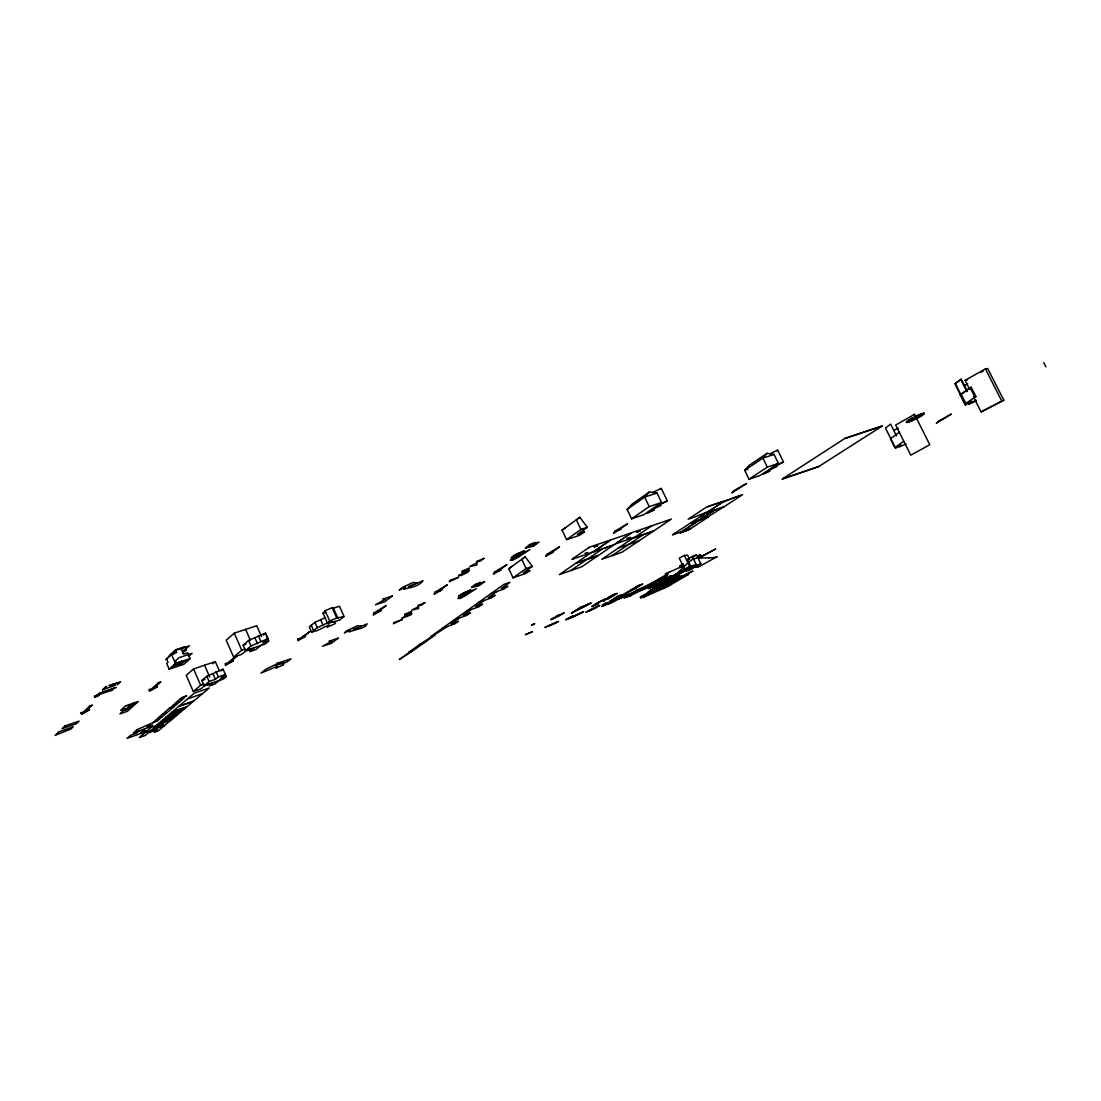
<?xml version="1.0" encoding="UTF-8"?>
<svg xmlns="http://www.w3.org/2000/svg" width="1101" height="1101" viewBox="0 0 1101 1101"><rect width="100%" height="100%" fill="white"/><g stroke="black" fill="none" stroke-linecap="round" stroke-linejoin="round"><path stroke-width="1.5" d="M470.567 590.673L470.622 589.668L460.769 594.265L458.58 596.384L466.081 595.214L476.416 588.567L458.58 596.384M636.805 586.503L635.153 588.581M914.78 419.412L914.945 418.256L912.041 420.665M915.192 416.55L915.027 417.719L912.399 417.995M915.454 419.082L915.619 417.926L918.22 417.651M915.867 416.219L915.702 417.389L918.647 414.953M523.87 551.794L524.117 550.61L513.768 555.427L511.277 557.794L518.695 556.886L529.898 549.66L511.277 557.794M700.718 554.684L699.135 556.611A13.652 1.459 -25.4 0 1 697.511 557.78M660.283 489.326L661.288 488.362L667.289 500.914L659.485 504.588L667.289 500.872M783.485 461.98L776.095 465.627L783.472 461.938L777.65 450.061L770.232 453.736L771.292 453.64M655.714 589.503L663.394 585.099M627.432 595.366L618.611 599.109A9.386 0.977 -25.2 0 0 611.537 602.811L601.628 606.486L605.756 604.201A20.465 2.174 -25.1 0 0 607.105 603.499M651.379 584.892L653.031 583.668A25.089 2.587 -25.3 0 1 654.847 582.594L657.38 581.135M660.049 578.383L659.017 579.511M666.793 585.154L668.39 584.012A24.126 2.395 -25.4 0 1 670.165 582.98L672.037 581.906M177.302 662.664L178.169 664.66L182.202 662.816L181.335 660.834M657.022 581.204L659.664 579.8A100.081 10.914 -25.1 0 0 667.935 574.75L662.719 576.663L655.123 581.906A7.803 0.812 -25.3 0 1 653.416 582.842L652.783 583.172A14.588 1.514 -25.3 0 0 648.544 585.278A16.226 1.679 -25.3 0 0 646.356 586.448L646.287 586.489M323.061 613.202L325.112 610.697L332.144 607.724L333.41 608.179L339.452 606.279L344.062 616.519L339.507 620.152L327.671 623.469L323.061 613.202L326.034 612.39M327.671 623.469L329.736 621.019L336.768 618.019L344.062 616.519M701.268 517.14L703.979 515.929L701.351 517.222M767.039 453.337L762.897 458.099L744.689 470.333L749.024 479.238L760.075 475.508L778.421 463.397L774.017 454.424L767.039 453.337L748.831 465.599L744.689 470.333L747.854 469.274M714.205 504.437L715.953 503.914M652.494 583.819L651.338 584.191L652.48 583.736M732.523 498.12L734.188 497.666M649.37 491.954L644.649 497.088L627.102 509.433L631.589 518.832L643.837 514.704L661.536 502.496L657.008 493.014L649.37 491.954L631.809 504.341L627.102 509.433M683.17 571.474L684.285 570.882L676.771 574.516A24.883 2.532 -25.4 0 0 674.941 575.589L656.595 584.48M102.586 689.721L105.737 686.694M96.805 695.323L94.81 697.236L97.507 696.231M98.085 694.098L113.953 688.221M94.934 697.387L97.562 694.869M102.737 690.176L103.755 689.198M104.113 688.841L106.687 686.377M98.085 696.135L99.806 694.497M180.77 664.398L182.518 663.655L180.853 664.509M117.463 684.739L120.656 681.712L116.926 682.964M111.476 690.575L114.697 687.519M182.505 653.223L186.303 649.783L184.954 646.714L175.568 649.796L169.32 655.563L173.986 654.022M175.568 649.796L176.752 652.508L171.426 654.269L166.526 658.783L168.013 662.21L166.678 663.435L169.182 669.215L183.812 664.302L190.156 658.618L187.638 652.838L183.564 654.187L182.229 651.118L186.303 649.783M165.742 659.774L176.229 650.113L189.386 645.778L183.495 651.159M655.425 588.471L655.522 588.278A8.946 0.908 -25.3 0 0 648.599 591.884L657.462 587.962M181.183 650.168L184.954 646.714M673.33 576.401L671.431 577.144L672.243 576.635M175.431 660.917L178.94 657.724L192.111 653.347L188.56 656.554M678.643 573.387L674.431 575.644M169.182 669.215L175.458 663.531L190.156 658.618M177.371 664.082L172.444 667.234L177.371 664.082L176.504 662.086L175.004 662.582M471.545 587.507L474.545 584.851L480.16 582.346L480.339 583.076L471.545 587.507L479.541 585.415L484.619 581.727L480.339 583.076M219.168 670.399L215.314 661.591L193.556 668.94L186.248 675.367L193.281 691.511L200.905 688.868L204.483 685.84L212.713 682.992L209.107 686.033L214.874 684.038L219.883 679.826M261.488 636.474L256.726 625.726L234.238 633.158L226.2 640.231L233.632 657.118L241.504 654.448L245.454 651.104L253.946 648.228L249.982 651.572L248.633 648.53M525.411 548.105L528.797 545.133L534.673 542.518L534.714 543.399L525.411 548.105L533.49 546.124L539.077 542.064L534.714 543.399M672.119 578.218L667.027 580.034A44.687 33.636 56.1 0 0 674.005 576.277L685.937 564.882A98.732 66.198 66.9 0 1 693.093 559.005A46.049 34.324 58.6 0 1 701.475 557.987M212.823 663.738L215.314 661.591M604.6 603.94L603.926 604.421L606.197 603.004M139.18 730.954L136.744 733.046L130.744 735.179L127.042 738.372L143.901 732.399L146.061 730.555L140.515 732.509L144.561 729.055M155.2 720.357L162.301 716.682L166.788 712.856L161.998 714.535L157.539 718.361M169.306 708.26L179.298 702.163M172.444 705.576L179.559 701.943L184.252 697.938M174.715 703.635L179.394 699.617L186.771 695.791L181.899 697.484L179.656 699.396M201.827 680.514L206.809 676.248L223.063 669.215L226.379 676.496L223.2 679.152L204.112 685.744L201.827 680.514L205.006 679.427M268.74 641.03L265.245 643.961L245.523 650.622L243.115 645.145L248.592 640.438L265.602 633.103L268.038 638.608L262.754 643.053L268.74 641.03L266.318 635.58M159.714 718.884L156.92 721.279L152.172 722.944L162.053 716.889M173.875 706.801L167.035 712.636L162.246 714.315L169.059 708.48L174.137 706.581L177.027 704.103M145.36 732.385L151.305 727.321L170.82 720.302L173.697 717.88M193.281 691.511L200.657 685.221L203.795 684.134M233.632 657.118L241.752 650.182L245 649.095M156.273 725.435L159.108 723.027L173.944 717.673L176.931 715.168L162.301 720.315L159.356 722.82M169.705 714.026L171.949 712.113L186.702 706.938L184.431 708.851L169.458 714.232L166.457 716.792L181.142 711.618L184.17 709.072M187.652 698.777L194.23 693.203L209.259 687.987L202.612 693.575L187.404 698.997L178.775 706.319L193.625 701.131L202.35 693.795M151.236 730.293L154.388 727.637L163.54 724.389L160.374 727.059M221.095 670.881L223.063 669.215M263.428 634.96L265.602 633.103M204.112 685.744L209.107 681.505L215.411 679.345L218.301 676.895L225.375 674.459L220.572 678.491L226.379 676.496M245.523 650.622L251.028 645.957L268.038 638.608M164.269 725.793L158.31 730.803L154.195 732.261L157.319 729.633L148.208 732.881L145.112 735.496L139.263 737.574L145.126 732.592L164.517 725.587L170.572 720.494M261.845 644.594L255.941 649.549L249.982 651.572M650.443 584.631C648.544 585.347 651.792 584.411 650.622 584.851M325.112 617.785L314.914 622.354L309.271 626.854L311.638 632.125L317.033 630.68L328.91 624.969L327.176 627.157L335.021 623.73L335.544 622.106L330.355 621.473M911.422 420.926L914.325 418.518L908.655 421.972M919.266 414.692L916.321 417.128L922.046 413.646M677.28 573.525L679.152 572.08A46.201 34.585 58.8 0 1 681.959 570.483M311.638 632.125L317.294 627.666L328.924 622.285M672.037 576.883L672.697 576.635L671.968 577.007M627.198 595.586L628.478 595.173M676.716 573.938L672.56 576.759M673.716 575.864L674.583 575.823M664.275 586.778L656.375 589.998A8.946 0.895 -25.3 0 0 649.425 593.618L640.149 597.059L644.126 594.884A19.488 1.982 -25.2 0 0 645.434 594.21L645.613 594.127M680.858 571.57L679.083 572.809M582.856 529.127L584.232 532.058L577.337 534.37L587.273 527.296L579.855 517.236L576.374 519.837L580.901 529.43L566.575 539.655L562.116 530.159L565.57 527.572M508.8 568.763L525.232 556.789L532.333 566.396L523.264 572.85L529.994 570.524L525.948 573.401L513.038 577.86L508.8 568.763L512.213 566.217M525.232 556.789L521.819 559.349L526.099 568.543L513.038 577.86M581.452 612.541L573.249 616.381L576.084 615.363M961.242 379.212L955.42 383.533L965.591 404.934L954.856 383.754L961.242 379.212L967.421 391.378M899.228 432.294L890.434 438.735L894.865 447.625L903.701 441.253M697.497 557.574L699.782 554.422M679.592 572.245L677.542 573.566A7.858 0.812 -25.4 0 1 674.775 575.08A14.382 1.473 -25.4 0 0 671.61 576.635L671.569 576.649M960.196 394.805L971.165 387.194L975.899 396.539L964.889 404.067L960.196 394.805L971.165 387.194M562.116 530.159L579.855 517.236M674.239 576.043L673.344 576.91L678.037 575.548M900.852 444.584L895.608 448.355L885.465 428.041L890.64 424.16L896.475 435.831M776.893 450.887L777.664 450.089M430.931 636.433L442.175 628.41L454.947 623.772L458.511 621.239L450.997 623.909L458.966 618.239L453.97 620.001L442.478 628.203M466.315 611.193L478.329 602.619L483.903 600.664L475.577 606.596L482.665 604.105L478.949 606.747L466.012 611.413L454.259 619.794L466.81 615.349L470.457 612.775L463.149 615.349L471.297 609.541M491.239 593.411L503.818 584.438L509.983 582.305L501.258 588.498L507.919 586.186L504.024 588.952L490.922 593.632L478.646 602.398L491.349 597.953L495.161 595.242L488.28 597.65L496.799 591.581M435.088 635.057L424.05 642.915L419.646 644.498L446.896 626.73M965.591 404.934L971.495 400.736M584.232 532.058L579.8 535.21L566.575 539.655M671.541 576.965L672.477 576.497L668.238 578.548A19.942 2.037 -25.4 0 0 666.917 579.305L662.527 581.755M573.827 558.235L573.153 558.702L574.116 558.372M588.76 547.871L589.462 547.39M631.589 518.832L649.205 506.625L661.536 502.496M584.934 553.349L587.879 552.468M590.934 552.853L576.181 563.024L587.301 559.143M593.315 551.491L591.691 552.289M608.371 541.128L609.073 540.646M592.861 552.083L610.436 539.985L589.228 547.266L571.804 559.363L595.421 551.312M597.65 550.528L599.894 549.757M602.591 548.835L570.373 570.745L559.336 574.612L575.713 563.34L586.833 559.473M607.036 547.293L604.683 548.147M609.252 546.523L611.468 545.766M613.67 544.995L598.779 555.152L587.769 558.991M618.817 547.761L632.8 538.293L642.874 534.811M638.883 540.894L622.051 552.207L612.184 555.661M749.024 479.238L767.301 467.113L778.421 463.397M707.778 506.735L709.416 506.171M711.053 505.607L712.691 505.042M531.659 625.217L534.742 623.606L531.755 625.175M717.591 503.363L719.214 502.799M720.838 502.249L722.462 501.684M691.318 522.989L692.969 522.48M726.137 500.432L727.747 499.868M695.034 521.695L696.685 521.186M729.371 499.317L730.981 498.767M680.101 532.939L689.364 529.512M680.308 532.815L689.694 529.292L708.549 516.878L699.837 519.906L681.657 531.921M681.051 532.32L686.749 530.2M701.02 519.617L702.658 519.108M701.777 519.121L700.387 519.534L714.411 510.327L723.151 507.3L707.31 517.195M735.798 497.115L737.395 496.565M703.622 518.475L705.466 517.842M704.709 518.337L706.333 517.828M738.991 496.014L740.601 495.464M723.976 506.845L742.625 494.624L735.179 497.184M558.551 616.133L559.9 615.39A20.575 2.285 -25 0 0 564.263 612.775C544.169 622.024 550.142 620.758 558.551 616.133M559.239 614.661L556.335 616.161M568.446 618.762L572.768 616.037A9.551 1.018 -25 0 0 565.597 619.808L572.878 617.124M583.502 611.784L573.07 617M647.237 593.288L664.481 585.347M819.02 466.356L882.479 425.867L844.949 438.377L782.027 479.128L819.048 466.452L782.811 478.742M607.945 602.371L602.756 605.096L603.582 604.628M640.19 584.92L634.259 588.512A36.388 3.922 -25.2 0 1 631.713 589.943L629.662 591.058M629.056 594.967L632.07 593.04L630.254 593.7A85.19 9.18 -25.4 0 1 628.932 594.168M637.383 589.751L624.143 598.16L630.956 595.627M700.759 563.657L691.676 568.24L687.478 559.473L692.295 556.418L696.534 554.876L700.759 563.657L688.607 570.607L685.441 571.02L679.262 558.097L684.368 555.441L687.533 555.11L689.584 559.404M692.226 557.601L696.534 554.876M656.967 580.97L656.581 581.218A9.317 0.977 -25.3 0 1 655.26 581.989L656.815 581.3M663.311 586.296L665.279 585.649M619.409 598.683L620.771 597.898M663.504 577.832L666.422 576.332L663.765 577.722M664.302 579.484C655.687 583.833 655.191 583.282 671.197 575.603A19.047 1.996 -25.3 0 1 666.903 578.108L655.398 585.223A6.936 0.716 -25.3 0 0 656.719 584.7L652.673 586.448M652.604 588.113L666.449 580.571L656.54 585.663L659.059 585.333A11.437 1.17 -25.3 0 1 652.521 588.168M659.031 587.15L663.284 584.521L661.522 585.168M660.366 588.939A12.042 1.197 -25.3 0 0 647.003 595.531L640.562 597.939L653.443 589.861A11.437 1.156 -25.3 0 0 659.884 587.081L665.568 584.397L655.687 589.159M665.1 585.622L667.082 584.383M628.286 594.402L617.124 598.751M666.05 586.145L669.009 584.301L667.316 584.92A81.116 8.368 -25.5 0 1 666.077 585.36L665.472 585.581M716.93 556.776L698.832 566.822A33.415 22.378 70.6 0 1 696.754 567.18L695.295 567.29M640.975 589.792L641.69 589.338M681.822 566.409L683.528 565.377L679.812 567.469M603.692 604.559L602.976 604.972M663.421 581.383L666.587 579.498M642.929 588.595L639.227 590.618M642.062 588.939L644.911 587.411A20.107 2.078 -25.3 0 1 646.232 586.654L646.562 586.475M678.477 573.181L677.349 573.827M613.684 595.545L617.234 593.343L611.812 595.338A20.19 2.202 -25.1 0 1 607.394 597.953L611.482 596.453L606.734 599.495L608.784 598.38A36.732 4.005 -25.1 0 0 611.33 596.935L613.684 595.545A51.871 5.601 -25 0 0 613.711 594.65M643.177 588.278L650.663 584.438M659.114 578.865L656.746 580.241A36.072 3.84 -25.3 0 1 654.2 581.672L650.746 583.544M525.59 634.561L532.485 631.671L525.397 634.685M610.615 596.756L611.509 596.233A32.438 3.537 -25.1 0 0 614.675 594.292M549.564 625.698L556.363 622.849M679.317 573.057L681.602 571.722A99.173 10.68 -25.2 0 0 689.928 566.685M672.794 581.479L674.83 580.296A96.035 10.074 -25.2 0 0 682.854 575.451L672.078 580.722A34.64 3.564 -25.3 0 1 669.614 582.099L666.215 583.929M666.628 579.319L666.972 579.126A18.566 1.899 -25.4 0 1 668.362 578.342L668.679 578.176M969.664 389.382L965.095 380.368L985.395 368.876L987.68 368.532L1003.809 400.172L981.087 411.884L973.477 396.883M980.44 372.633L983.331 370.996M650.374 584.659L649.425 585.182L650.209 585.016M654.586 587.59L655.632 587.053M670.66 583.158L674.28 581.108A60.624 6.262 -25.2 0 0 680.624 577.309L688.662 574.337L666.504 587.246M981.087 411.884L1003.809 400.172M518.695 556.886L512.46 560.313L510.231 560.189L516.975 556.693M715.251 549.138L713.049 550.335M466.081 595.214L460.204 598.421L457.906 598.435L464.264 595.146M906.88 422.385L913.858 418.669M916.775 416.976L923.808 413.233M712.567 550.596L709.195 552.427M715.705 549.014L699.107 557.78M556.253 622.285L544.857 627.487L558.524 621.446L556.528 622.175M579.732 613.601L578.548 614.22M708.727 552.674L705.424 554.45M690.781 567.442L692.157 566.698M649.92 584.562L650.278 584.37A50.054 5.354 -25.2 0 0 654.902 581.851L658.632 579.732A63.142 6.799 -25.2 0 0 665.169 575.768M690.905 567.497L665.045 580.778M661.274 585.264L650.815 590.04L659.733 586.75M178.169 664.66L182.202 662.816M582.539 607.325L574.777 610.972M671.94 576.58L672.284 576.263A49.614 5.257 -25.3 0 0 676.895 573.759L680.638 571.639A62.592 6.661 -25.3 0 0 687.203 567.676L695.46 564.648L672.532 578.08M688.221 568.804L689.57 568.088M704.901 554.725L703.718 555.358M664.687 584.191L665.376 583.819A48.072 4.982 -25.3 0 0 669.835 581.397L673.454 579.36A60.624 6.317 -25.2 0 0 679.785 575.548L675.106 577.282A30.594 3.165 -25.3 0 1 671.982 579.154L660.187 586.076L657.545 586.461A6.936 0.702 -25.3 0 1 656.224 586.984L648.159 592.049A29.245 3 -25.3 0 0 650.374 591.196L652.494 590.342M686.129 569.919L685.593 570.208A49.462 4.982 -25.3 0 0 676.964 574.034M605.11 600.362L603.376 600.967L604.201 600.843M701.805 556.363L697.511 558.207M620.978 597.788L622.354 597.086M608.426 602.825L618.156 598.132M665.376 582.181L663.669 582.801L664.44 582.663M662.362 587.59L663.077 587.218M609.858 602.137L607.862 603.114M630.584 594.609L650.306 586.269M660.462 586.406L661.178 586.035M637.3 589.806A11.905 1.252 -25.3 0 0 644.099 586.861L649.769 584.039M651.916 586.778L652.246 586.737A20.203 2.106 -25.3 0 1 649.452 587.948M666.105 579.525L666.848 579.14M647.347 595.393L666.105 587.384M629.8 595.09L629.607 595.187A20.286 2.133 -25.2 0 1 628.258 595.875L626.263 596.811M656.444 584.562L671.142 577.392A30.594 3.193 -25.3 0 0 674.266 575.52L664.605 579.484M645.984 593.934L646.163 593.838A12.042 1.211 -25.3 0 1 659.54 587.205L655.714 588.691M660.586 588.526L658.77 589.448M685.441 571.02L691.676 568.24M646.438 595.861L646.259 595.958A18.208 1.83 -25.2 0 1 644.773 596.714L643.08 597.499L648.984 593.797A29.245 2.959 -25.3 0 0 651.2 592.944L658.288 589.696M619.863 596.825L612.156 600.362A30.704 3.289 -25.2 0 1 609.789 601.27L618.033 595.999A7.28 0.771 -25.2 0 0 619.436 595.448L622.368 595.008L634.493 587.796A32.149 3.468 -25.2 0 0 637.685 585.842L642.709 583.998A63.72 6.936 -25.1 0 1 636.199 587.975L632.456 590.108A50.508 5.477 -25.2 0 1 627.845 592.627M627.157 592.999L626.235 593.48A16.46 1.72 -25.2 0 0 623.909 594.719M642.062 588.677L634.699 592.049A30.443 3.22 -25.3 0 1 632.373 592.93M663.848 580.681L656.802 583.888A30.181 3.152 -25.4 0 1 654.517 584.755M650.636 585.016L649.879 585.402M633.02 593.522L651.544 584.672M648.613 586.035L647.883 586.393M670.798 577.819L670.069 578.19M683.253 563.767L679.716 566.01L680.886 565.818M650.842 584.425L654.985 582.14A26.988 2.78 -25.3 0 1 656.058 581.645L656.802 581.424M668.018 579.209L667.302 579.553M906.384 422.22L913.637 418.6M917.009 417.059L924.276 413.412M684.106 565.501L665.018 574.116M620.716 597.141L616.973 598.944M578.19 614.399L577.475 614.743M616.092 599.357L614.358 600.183M660.339 588.952L666.504 586.627M621.666 595.118L621.57 595.159A12.015 1.28 -25.2 0 1 614.675 598.146M595.985 607.876L585.773 612.349A12.744 1.349 -25.1 0 1 599.756 605.412L595.971 607.463A9.469 0.991 -25.1 0 0 588.787 611.234M611.275 601.49L610.546 601.82M964.655 385.226L967.696 383.836M893.971 430.202L898.347 428.206M975.995 400.172L968.495 404.384L976.092 400.915M898.884 447.185L906.178 443.868M631.286 594.292L627.35 596.123M669.532 572.162L668.046 572.795M629.043 595.269L628.052 595.696M650.87 587.232L651.641 586.902A18.772 1.954 -25.3 0 1 650.14 587.81L648.406 588.622L656.279 583.571L651.462 584.975M907.004 421.408L913.913 418.366L908.889 420.045M923.629 414.237L916.734 417.279L921.716 415.614M656.774 586.544L660.696 585.016L654.352 587.728M667.743 572.919L665.651 573.745M975.899 396.539L974.839 396.966L970.091 387.621M964.889 404.067L965.949 403.64L961.256 394.378M579.993 613.505L581.961 612.775M664.33 586.778L665.403 586.379M646.246 593.783L651.586 591.788M667.688 586.2L671.431 583.929L666.848 585.278M672.05 577.364L677.032 575.534L671.252 578.975A34.64 3.592 -25.3 0 1 668.789 580.351L666.807 581.424L671.5 578.493L667.743 579.869M663.504 585.058L664.687 584.617M654.228 584.865L652.453 585.512A84.474 9.001 -25.5 0 1 651.145 585.98L650.732 586.117M604.614 603.981L605.908 603.513M581.576 612.486L582.897 612.005M666.325 584.672L664.88 585.195M651.09 586.434L644.746 588.815A12.524 1.294 -25.2 0 0 630.887 595.655M628.795 594.664L627.405 595.228M570.841 570.579L581.782 566.754L598.311 555.468L587.301 559.308M682.056 531.659L690.795 528.494M695.708 516.617L688.111 519.245L706.567 507.01L716.476 503.68M696.176 516.383L709.223 511.057M706.402 512.915L724.362 506.515M627.598 535.499L628.974 534.563M720.632 503.542L715.898 506.529M626.221 536.435L624.859 537.371M718.76 504.643L723.508 501.643M717.756 505.442L713.049 508.401M623.496 538.293L622.134 539.229M714.907 507.313L710.2 510.272M620.771 540.151L619.409 541.086M712.058 509.199L707.379 512.144M618.06 542.009L616.711 542.931M615.61 543.839L634.424 537.329M526.099 568.543L532.333 566.396M651.131 526.017L632.194 532.512L613.959 544.734L593.659 551.752L610.959 539.848L631.396 532.843L630.35 533.613M716.944 503.446L724.527 500.845M734.697 497.418L721.637 502.744M580.901 529.43L587.273 527.296M103.535 689.405L115.674 685.207M909.371 419.742L914.394 418.063L911.766 418.339M921.234 415.917L916.252 417.582L918.853 417.307M98.76 693.451L116.389 687.533M243.115 645.145L246.142 644.126M94.218 696.19L111.765 690.299M844.962 438.501L881.667 426.266M109.371 685.483L115.674 683.377M109.095 685.689L117.105 683.019M657.008 493.014L644.649 497.088L649.205 506.625M774.017 454.424L762.897 458.099L767.301 467.113M654.586 492.023L653.485 492.078L661.288 488.404M965.095 380.368L967.407 380.01M687.478 559.473L688.469 559.363M701.461 557.89L708.7 557.946M1043.776 362.628L1045.95 366.867M985.395 368.876L1001.566 400.599M960.691 379.446L966.857 391.612M692.295 556.418L696.52 565.212M684.368 555.441L690.561 568.377M333.41 608.179L338.021 618.445M332.144 607.724L336.768 618.019M325.112 610.697L329.736 621.019M320.818 620.235L323.199 625.519M314.914 622.354L317.294 627.666M311.225 625.244L313.592 630.529M258.295 635.552L260.731 641.057M255.102 638.263L257.538 643.755M245.619 629.4L250.381 640.19M248.592 640.438L251.028 645.957M234.238 633.158L241.752 650.182M216.002 671.624L218.301 676.895M213.112 674.087L215.411 679.345M204.552 665.224L209.713 677.019M206.809 676.248L209.107 681.505M193.556 668.94L200.657 685.221M178.871 662.155L179.738 664.137M171.426 654.269L175.458 663.531M173.862 664.481L174.729 666.477M670.674 583.158A48.072 4.941 -25.3 0 1 666.201 585.567M672.023 577.378A19.047 1.968 -25.3 0 1 667.743 579.869M588.264 603.981A20.382 2.243 -25 0 1 583.874 606.582M596.37 603.94A7.349 0.798 -25.1 0 1 594.939 604.504M608.509 603.94A12.634 1.321 -25.2 0 1 622.478 597.017M658.838 579.663A13.886 1.459 -25.3 0 1 657.091 580.901M716.999 556.941A45.196 33.209 56.3 0 1 708.672 557.849M697.401 558.138A49.05 5.078 -25.4 0 1 703.69 555.386M692.777 571.116L684.148 575.245L692.777 571.158M297.958 638.869L297.848 640.796L305.72 636.227L302.527 637.52L310.234 631.272L300.284 638.291L297.958 638.869M476.829 562.9L476.692 565.143L469.769 566.492L476.829 562.9M283.714 663.504L283.425 664.88L275.979 668.142L277.411 666.243L260.937 673.11L266.015 669.105L278.347 663.27L283.714 663.504M405.058 614.179L404.769 615.445L411.306 612.596L411.623 611.316L405.058 614.179M762.649 474.325L770.012 470.815L762.676 474.27M646.562 513.41L654.255 509.791L646.562 513.41M769.31 469.921L776.714 466.397L769.31 469.921M652.989 508.979L660.724 505.331L652.989 508.979M373.803 613.078L373.267 615.087L381.139 610.587L378.07 611.826L386.162 605.55L373.803 613.078M479.472 584.7L477.628 585.622L479.472 584.7M462.42 570.992L461.883 572.506L468.737 569.534L469.301 568.006L462.42 570.992M393.91 622.602L393.47 623.772L402.36 619.464L393.91 622.602M434.895 592.297L434.042 594.375L441.886 589.916L438.927 591.127L447.309 584.837L434.895 592.297M533.572 545.284L531.604 546.247L533.572 545.284M449.992 580.378L449.346 581.755L458.759 577.185L449.992 580.378M494.528 572.025L493.372 574.158L501.189 569.754L498.326 570.924L506.969 564.634L494.528 572.025M465.929 592.159L463.796 593.329L465.929 592.159M128.569 705.741L128.033 706.649L131.845 704.915L128.569 705.741M349.953 630.033L348.783 631.933L362.298 627.859L365.546 626.166L367.17 623.813L353.187 629.744L361.197 626.029L357.385 625.753L347.09 630.612L344.379 632.91L349.953 630.033M547.114 554.147L545.711 556.322L553.5 551.973L550.734 553.101L559.569 546.812L547.114 554.147M411.719 613.505L410.769 614.977L401.824 618.156L411.719 613.505M519.135 553.266L516.864 554.519L519.135 553.266M476.238 585.663L474.779 586.338L476.238 585.663M405.113 587.067L403.627 589.255C410.191 587.425 418.738 586.723 422.977 580.736L408.306 586.929L416.77 583.007L413.123 582.429L402.237 587.562L399.181 590.136L405.113 587.067M468.957 570.648L467.746 572.369L461.305 575.396L458.511 575.575L468.957 570.648M530.283 546.206L528.741 546.908L530.283 546.206M615.129 531.012L613.422 533.256L621.157 528.962L618.501 530.049L627.584 523.773L615.129 531.012M277.204 663.297L275.47 665.431L287.003 662.031L291.077 658.783L277.204 663.297M734.119 490.551L731.931 492.876L746.533 483.477L734.119 490.551M478.921 584.218L477.683 584.81L478.921 584.218M533.118 544.665L531.824 545.284L533.118 544.665M64.794 726.013L61.986 728.711L76.23 723.811L79.093 721.114L64.794 726.013M58.766 731.848L55.05 735.427L70.904 729.013L73.134 726.908L58.766 731.848M130.634 706.278L132.326 705.686L130.634 706.278M89.787 705.947L83.401 712.044L80.538 712.801L81.763 714.425L89.621 709.705L86.029 711.15L92.443 705.053L89.787 705.947M462.929 596.247L461.388 596.907L462.929 596.247M125.61 705.851L120.615 710.406L133.207 706.071L138.272 701.516L125.61 705.851M124.908 709.388L119.954 713.875L127.386 711.301L132.381 706.814L124.908 709.388M515.474 557.918L513.878 558.606L515.474 557.918M126.078 709.388L125.129 710.241L130.524 707.847L126.078 709.388M131.927 704.09L130.964 704.957L136.4 702.562L131.927 704.09M158.379 682.716L151.553 688.868L148.869 689.57L149.64 691.29L157.512 686.625L154.057 688.015L160.897 681.863L158.379 682.716M182.408 661.852L181.335 662.83L187.046 660.311L182.408 661.852M470.471 591.402L467.471 592.778L470.471 591.402M137.157 729.633L133.4 732.881L150.355 726.88L152.557 725.008L146.983 726.977L151.085 723.453L137.157 729.633M523.649 552.661L520.498 554.092L523.649 552.661M234.926 656.788L227.632 662.995L225.141 663.628L225.444 665.458L233.329 660.848L230.013 662.183L237.307 655.976L234.926 656.788M166.21 716.999L162.549 720.109L177.178 714.948L180.881 711.838L166.21 716.999M178.527 706.539L172.21 711.907L186.964 706.732L193.363 701.351L178.527 706.539M939.194 420.816L936.318 423.224L951.388 414.072L939.194 420.816M482.541 582.718L480.793 583.461L482.541 582.718M536.889 543.11L535.072 543.88L536.889 543.11M477.311 583.957L475.77 584.59L477.311 583.957M531.632 544.252L530.035 544.899L531.632 544.252M465.351 593.783L463.934 594.306L465.351 593.783M518.282 555.152L516.809 555.675L518.282 555.152M392.231 596.013L384.744 601.738L375.441 604.779L385.543 599.15L382.776 599.123L392.231 596.013M338.213 638.14L331.484 643.287L322.469 646.315L331.896 641.112L329.075 641.25L338.213 638.14M466.948 593.976L466.053 594.306L466.948 593.976M519.768 555.482L518.846 555.812L519.768 555.482M424.945 602.55L421.422 605.192L417.885 605.701L424.945 602.55M483.903 558.358L479.981 561.304L476.458 561.661L483.903 558.358M419.357 644.691L408.581 652.384L412.724 650.897L423.527 643.204L419.357 644.691M409.902 652.012L399.333 659.54L412.201 651.173L409.902 652.012M594.279 546.894L597.637 545.738L594.279 546.894M627.185 538.582L630.419 537.467L627.185 538.582M636.667 532.127L639.929 531.012L636.667 532.127M618.473 547.995L601.779 559.294L611.743 555.812L643.328 534.646L653.306 531.205L639.213 540.674L618.473 547.995M651.778 525.796L634.355 537.591L653.801 530.875L671.349 519.08L651.778 525.796M674.913 533.228L672.477 534.907L681.216 531.852L698.901 520.222L690.121 523.278L674.913 533.228M704.544 513.768L691.194 522.576L699.919 519.631L713.943 510.424L704.544 513.768M580.365 607.339L571.391 613.174A7.418 0.812 -25 0 0 572.837 612.596L572.135 612.72L588.058 604.848A32.755 3.62 -25 0 0 591.209 602.894L580.488 607.284M598.352 602.302L591.691 606.582A12.125 1.307 -25.1 0 0 598.586 603.609L595.682 604.05L606.045 598.683L598.352 602.302M914.532 414.361L895.663 425L910.761 455.181L929.794 444.735L914.532 414.361M418.476 606.692L411.843 610.05L418.71 608.536L418.476 606.692M910.362 421.353A9.978 1.184 -26.5 0 0 924.262 413.522A9.978 1.184 -26.5 0 0 911.38 418.559A9.978 1.184 -26.5 0 0 910.362 421.353"/></g></svg>
